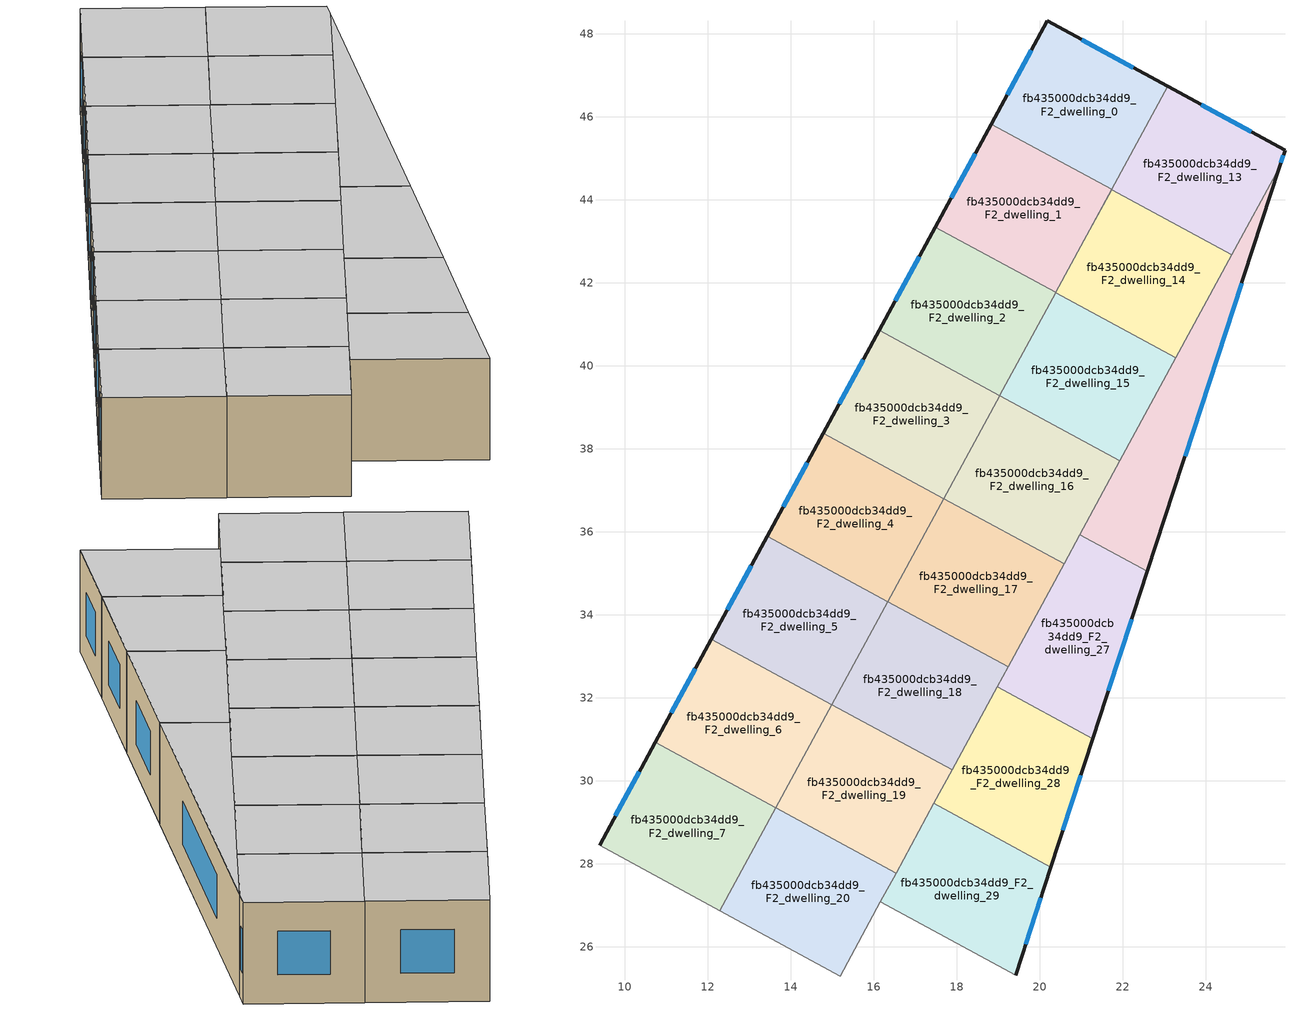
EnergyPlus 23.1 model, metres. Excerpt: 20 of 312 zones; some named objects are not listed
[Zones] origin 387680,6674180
fb435000dcb34dd9_F2_dwelling_0
 floor to fb435000dcb34dd9_F1_dwelling_0 (EU_floor_Construction): 23.08,46.73 21.73,44.25 18.83,45.82 20.18,48.31 z6
 wall outside (EU_wall_Construction): 23.08,46.73 20.18,48.31 18.83,45.82 z6:9
 wall to fb435000dcb34dd9_F2_dwelling_1 (EU_wall_Construction): 18.83,45.82 21.73,44.25 z6:9
 wall to fb435000dcb34dd9_F2_dwelling_13 (EU_wall_Construction): 21.73,44.25 23.08,46.73 z6:9
 window (EU_Window_Construction): 19.79,47.6 19.22,46.53 / 22.25,47.18 21.01,47.86 z6.86:8.14
 ceiling to fb435000dcb34dd9_F3_dwelling_0 (EU_floor_Construction): 21.73,44.25 23.08,46.73 20.18,48.31 18.83,45.82 z9
fb435000dcb34dd9_F2_dwelling_1
 floor to fb435000dcb34dd9_F1_dwelling_1 (EU_floor_Construction): 21.73,44.25 20.38,41.76 17.48,43.34 18.83,45.82 z6
 wall outside (EU_wall_Construction): 18.83,45.82 17.48,43.34 z6:9
 wall to fb435000dcb34dd9_F2_dwelling_2 (EU_wall_Construction): 17.48,43.34 20.38,41.76 z6:9
 wall to fb435000dcb34dd9_F2_dwelling_14 (EU_wall_Construction): 20.38,41.76 21.73,44.25 z6:9
 window (EU_Window_Construction): 18.44,45.11 17.87,44.05 z6.86:8.14
 ceiling to fb435000dcb34dd9_F3_dwelling_1 (EU_floor_Construction): 20.38,41.76 21.73,44.25 18.83,45.82 17.48,43.34 z9
fb435000dcb34dd9_F2_dwelling_13
 floor to fb435000dcb34dd9_F1_dwelling_13 (EU_floor_Construction): 25.9,45.2 25.77,44.77 24.62,42.67 21.73,44.25 21,42.91 23.08,46.73 z6
 wall outside (EU_wall_Construction): 25.77,44.77 25.9,45.2 23.08,46.73 z6:9
 wall to fb435000dcb34dd9_F2_dwelling_14 (EU_wall_Construction): 21.73,44.25 24.62,42.67 z6:9
 wall to fb435000dcb34dd9_F2_dwelling_26 (EU_wall_Construction): 24.62,42.67 25.77,44.77 z6:9
 wall adiabatic (EU_wall_Construction): 21.73,44.25 21,42.91 21.73,44.24 z6:9
 window (EU_Window_Construction): 25.1,45.63 23.88,46.29 / 25.8,44.89 25.86,45.07 z6.86:8.14
 ceiling to fb435000dcb34dd9_F3_dwelling_13 (EU_floor_Construction): 24.62,42.67 25.77,44.77 25.9,45.2 23.08,46.73 21,42.91 21.73,44.25 z9
fb435000dcb34dd9_F2_dwelling_14
 floor to fb435000dcb34dd9_F1_dwelling_14 (EU_floor_Construction): 24.62,42.67 23.28,40.19 20.38,41.76 21.73,44.25 z6
 wall to fb435000dcb34dd9_F2_dwelling_15 (EU_wall_Construction): 20.38,41.76 23.28,40.19 z6:9
 wall to fb435000dcb34dd9_F2_dwelling_26 (EU_wall_Construction): 23.28,40.19 24.62,42.67 z6:9
 ceiling to fb435000dcb34dd9_F3_dwelling_14 (EU_floor_Construction): 23.28,40.19 24.62,42.67 21.73,44.25 20.38,41.76 z9
fb435000dcb34dd9_F2_dwelling_15
 floor to fb435000dcb34dd9_F1_dwelling_15 (EU_floor_Construction): 23.28,40.19 21.93,37.71 19.03,39.28 20.38,41.76 z6
 wall to fb435000dcb34dd9_F2_dwelling_16 (EU_wall_Construction): 19.03,39.28 21.93,37.71 z6:9
 wall to fb435000dcb34dd9_F2_dwelling_2 (EU_wall_Construction): 20.38,41.76 19.03,39.28 z6:9
 wall to fb435000dcb34dd9_F2_dwelling_26 (EU_wall_Construction): 21.93,37.71 23.28,40.19 z6:9
 ceiling to fb435000dcb34dd9_F3_dwelling_15 (EU_floor_Construction): 21.93,37.71 23.28,40.19 20.38,41.76 19.03,39.28 z9
fb435000dcb34dd9_F2_dwelling_16
 floor to fb435000dcb34dd9_F1_dwelling_16 (EU_floor_Construction): 21.93,37.71 20.58,35.22 17.68,36.8 19.03,39.28 z6
 wall to fb435000dcb34dd9_F2_dwelling_17 (EU_wall_Construction): 17.68,36.8 20.58,35.22 z6:9
 wall to fb435000dcb34dd9_F2_dwelling_27 (EU_wall_Construction): 20.58,35.22 20.96,35.93 z6:9
 wall to fb435000dcb34dd9_F2_dwelling_3 (EU_wall_Construction): 19.03,39.28 17.68,36.8 z6:9
 wall to fb435000dcb34dd9_F2_dwelling_26 (EU_wall_Construction): 20.96,35.93 21.93,37.71 z6:9
 ceiling to fb435000dcb34dd9_F3_dwelling_16 (EU_floor_Construction): 20.58,35.22 21.93,37.71 19.03,39.28 17.68,36.8 z9
fb435000dcb34dd9_F2_dwelling_17
 floor to fb435000dcb34dd9_F1_dwelling_17 (EU_floor_Construction): 20.58,35.22 19.23,32.74 16.33,34.32 17.68,36.8 z6
 wall to fb435000dcb34dd9_F2_dwelling_18 (EU_wall_Construction): 16.33,34.32 19.23,32.74 z6:9
 wall to fb435000dcb34dd9_F2_dwelling_4 (EU_wall_Construction): 17.68,36.8 16.33,34.32 z6:9
 wall to fb435000dcb34dd9_F2_dwelling_27 (EU_wall_Construction): 19.23,32.74 20.58,35.22 z6:9
 ceiling to fb435000dcb34dd9_F3_dwelling_17 (EU_floor_Construction): 19.23,32.74 20.58,35.22 17.68,36.8 16.33,34.32 z9
fb435000dcb34dd9_F2_dwelling_18
 floor to fb435000dcb34dd9_F1_dwelling_18 (EU_floor_Construction): 19.23,32.74 17.88,30.26 14.98,31.83 16.33,34.32 z6
 wall to fb435000dcb34dd9_F2_dwelling_19 (EU_wall_Construction): 14.98,31.83 17.88,30.26 z6:9
 wall to fb435000dcb34dd9_F2_dwelling_28 (EU_wall_Construction): 17.88,30.26 18.97,32.26 z6:9
 wall to fb435000dcb34dd9_F2_dwelling_5 (EU_wall_Construction): 16.33,34.32 14.98,31.83 z6:9
 wall to fb435000dcb34dd9_F2_dwelling_27 (EU_wall_Construction): 18.97,32.26 19.23,32.74 z6:9
 ceiling to fb435000dcb34dd9_F3_dwelling_18 (EU_floor_Construction): 17.88,30.26 19.23,32.74 16.33,34.32 14.98,31.83 z9
fb435000dcb34dd9_F2_dwelling_19
 floor to fb435000dcb34dd9_F1_dwelling_19 (EU_floor_Construction): 17.88,30.26 16.53,27.78 13.64,29.35 14.98,31.83 z6
 wall to fb435000dcb34dd9_F2_dwelling_20 (EU_wall_Construction): 13.64,29.35 16.53,27.78 z6:9
 wall to fb435000dcb34dd9_F2_dwelling_29 (EU_wall_Construction): 16.53,27.78 17.44,29.45 z6:9
 wall to fb435000dcb34dd9_F2_dwelling_6 (EU_wall_Construction): 14.98,31.83 13.64,29.35 z6:9
 wall to fb435000dcb34dd9_F2_dwelling_28 (EU_wall_Construction): 17.45,29.45 17.88,30.26 z6:9
 ceiling to fb435000dcb34dd9_F3_dwelling_19 (EU_floor_Construction): 16.53,27.78 17.88,30.26 14.98,31.83 13.64,29.35 z9
fb435000dcb34dd9_F2_dwelling_2
 floor to fb435000dcb34dd9_F1_dwelling_2 (EU_floor_Construction): 20.38,41.76 19.03,39.28 16.13,40.86 17.48,43.34 z6
 wall outside (EU_wall_Construction): 17.48,43.34 16.13,40.86 z6:9
 wall to fb435000dcb34dd9_F2_dwelling_3 (EU_wall_Construction): 16.13,40.86 19.03,39.28 z6:9
 window (EU_Window_Construction): 17.1,42.63 16.52,41.57 z6.86:8.14
 ceiling to fb435000dcb34dd9_F3_dwelling_2 (EU_floor_Construction): 19.03,39.28 20.38,41.76 17.48,43.34 16.13,40.86 z9
fb435000dcb34dd9_F2_dwelling_20
 floor to fb435000dcb34dd9_F1_dwelling_20 (EU_floor_Construction): 16.53,27.78 15.19,25.29 12.29,26.87 13.64,29.35 z6
 wall to fb435000dcb34dd9_F2_dwelling_30 (EU_wall_Construction): 15.19,25.29 16.16,27.08 z6:9
 wall to fb435000dcb34dd9_F2_dwelling_21 (EU_wall_Construction): 12.29,26.87 15.19,25.29 z6:9
 wall to fb435000dcb34dd9_F2_dwelling_7 (EU_wall_Construction): 13.64,29.35 12.29,26.87 z6:9
 wall to fb435000dcb34dd9_F2_dwelling_29 (EU_wall_Construction): 16.16,27.08 16.53,27.78 z6:9
 ceiling to fb435000dcb34dd9_F3_dwelling_20 (EU_floor_Construction): 15.19,25.29 16.53,27.78 13.64,29.35 12.29,26.87 z9
fb435000dcb34dd9_F2_dwelling_26
 floor to fb435000dcb34dd9_F1_dwelling_26 (EU_floor_Construction): 25.77,44.77 22.59,35.04 20.96,35.93 z6
 wall outside (EU_wall_Construction): 22.59,35.04 25.77,44.77 z6:9
 wall to fb435000dcb34dd9_F2_dwelling_27 (EU_wall_Construction): 20.96,35.93 22.59,35.04 z6:9
 window (EU_Window_Construction): 23.5,37.82 24.86,41.99 z6.86:8.14
 ceiling to fb435000dcb34dd9_F3_dwelling_26 (EU_floor_Construction): 22.59,35.04 25.77,44.77 20.96,35.93 z9
fb435000dcb34dd9_F2_dwelling_27
 floor to fb435000dcb34dd9_F1_dwelling_27 (EU_floor_Construction): 22.59,35.04 21.27,31.01 18.97,32.26 20.96,35.93 z6
 wall outside (EU_wall_Construction): 21.27,31.01 22.59,35.04 z6:9
 wall to fb435000dcb34dd9_F2_dwelling_28 (EU_wall_Construction): 18.97,32.26 21.27,31.01 z6:9
 window (EU_Window_Construction): 21.65,32.16 22.21,33.89 z6.86:8.14
 ceiling to fb435000dcb34dd9_F3_dwelling_27 (EU_floor_Construction): 21.27,31.01 22.59,35.04 20.96,35.93 18.97,32.26 z9
fb435000dcb34dd9_F2_dwelling_28
 floor to fb435000dcb34dd9_F1_dwelling_28 (EU_floor_Construction): 21.27,31.01 20.26,27.92 17.45,29.45 18.97,32.26 z6
 wall outside (EU_wall_Construction): 20.26,27.92 21.27,31.01 z6:9
 wall to fb435000dcb34dd9_F2_dwelling_29 (EU_wall_Construction): 17.45,29.45 20.26,27.92 z6:9
 window (EU_Window_Construction): 20.55,28.81 20.98,30.13 z6.86:8.14
 ceiling to fb435000dcb34dd9_F3_dwelling_28 (EU_floor_Construction): 20.26,27.92 21.27,31.01 18.97,32.26 17.45,29.45 z9
fb435000dcb34dd9_F2_dwelling_29
 floor to fb435000dcb34dd9_F1_dwelling_29 (EU_floor_Construction): 20.26,27.92 19.41,25.32 16.16,27.08 17.45,29.45 z6
 wall outside (EU_wall_Construction): 19.41,25.32 20.26,27.92 z6:9
 wall to fb435000dcb34dd9_F2_dwelling_30 (EU_wall_Construction): 16.16,27.08 19.41,25.32 z6:9
 window (EU_Window_Construction): 19.66,26.06 20.02,27.18 z6.86:8.14
 ceiling to fb435000dcb34dd9_F3_dwelling_29 (EU_floor_Construction): 19.41,25.32 20.26,27.92 17.45,29.45 16.16,27.08 z9
fb435000dcb34dd9_F2_dwelling_3
 floor to fb435000dcb34dd9_F1_dwelling_3 (EU_floor_Construction): 19.03,39.28 17.68,36.8 14.78,38.37 16.13,40.86 z6
 wall outside (EU_wall_Construction): 16.13,40.86 14.78,38.37 z6:9
 wall to fb435000dcb34dd9_F2_dwelling_4 (EU_wall_Construction): 14.78,38.37 17.68,36.8 z6:9
 window (EU_Window_Construction): 15.75,40.15 15.17,39.08 z6.86:8.14
 ceiling to fb435000dcb34dd9_F3_dwelling_3 (EU_floor_Construction): 17.68,36.8 19.03,39.28 16.13,40.86 14.78,38.37 z9
fb435000dcb34dd9_F2_dwelling_4
 floor to fb435000dcb34dd9_F1_dwelling_4 (EU_floor_Construction): 17.68,36.8 16.33,34.32 13.43,35.89 14.78,38.37 z6
 wall outside (EU_wall_Construction): 14.78,38.37 13.43,35.89 z6:9
 wall to fb435000dcb34dd9_F2_dwelling_5 (EU_wall_Construction): 13.43,35.89 16.33,34.32 z6:9
 window (EU_Window_Construction): 14.4,37.66 13.82,36.6 z6.86:8.14
 ceiling to fb435000dcb34dd9_F3_dwelling_4 (EU_floor_Construction): 16.33,34.32 17.68,36.8 14.78,38.37 13.43,35.89 z9
fb435000dcb34dd9_F2_dwelling_5
 floor to fb435000dcb34dd9_F1_dwelling_5 (EU_floor_Construction): 16.33,34.32 14.98,31.83 12.09,33.41 13.43,35.89 z6
 wall outside (EU_wall_Construction): 13.43,35.89 12.09,33.41 z6:9
 wall to fb435000dcb34dd9_F2_dwelling_6 (EU_wall_Construction): 12.09,33.41 14.98,31.83 z6:9
 window (EU_Window_Construction): 13.05,35.18 12.47,34.12 z6.86:8.14
 ceiling to fb435000dcb34dd9_F3_dwelling_5 (EU_floor_Construction): 14.98,31.83 16.33,34.32 13.43,35.89 12.09,33.41 z9
fb435000dcb34dd9_F2_dwelling_6
 floor to fb435000dcb34dd9_F1_dwelling_6 (EU_floor_Construction): 14.98,31.83 13.64,29.35 10.74,30.92 12.09,33.41 z6
 wall outside (EU_wall_Construction): 12.09,33.41 10.74,30.92 z6:9
 wall to fb435000dcb34dd9_F2_dwelling_7 (EU_wall_Construction): 10.74,30.92 13.64,29.35 z6:9
 window (EU_Window_Construction): 11.7,32.7 11.12,31.63 z6.86:8.14
 ceiling to fb435000dcb34dd9_F3_dwelling_6 (EU_floor_Construction): 13.64,29.35 14.98,31.83 12.09,33.41 10.74,30.92 z9
fb435000dcb34dd9_F2_dwelling_7
 floor to fb435000dcb34dd9_F1_dwelling_7 (EU_floor_Construction): 13.64,29.35 12.29,26.87 9.39,28.44 10.74,30.92 z6
 wall outside (EU_wall_Construction): 10.74,30.92 9.39,28.44 z6:9
 wall to fb435000dcb34dd9_F2_dwelling_8 (EU_wall_Construction): 9.39,28.44 12.29,26.87 z6:9
 window (EU_Window_Construction): 10.35,30.22 9.77,29.15 z6.86:8.14
 ceiling to fb435000dcb34dd9_F3_dwelling_7 (EU_floor_Construction): 12.29,26.87 13.64,29.35 10.74,30.92 9.39,28.44 z9
[Building]
EU S2 Campaign: North Axis=0; Terrain=City; Solar Distribution=FullExterior
[Site:Location]
Helsinki-Vantaa.AP: Latitude=60.317; Longitude=24.963; Time Zone=2; Elevation=54.6
[SizingPeriod:WeatherFileDays]
AnnualSizingPeriod: Begin Month=1; Begin Day of Month=1; End Month=12; End Day of Month=31; Day of Week for Start Day=Monday; Use Weather File Daylight Saving Period=No; Use Weather File Rain and Snow Indicators=No
[MATERIAL]
EU_InternalMass_Material: Roughness=MediumRough; Thickness=0.1; Conductivity=1; Density=1800; Specific Heat=900; Thermal Absorptance=0.9; Solar Absorptance=0.7; Visible Absorptance=0.7
[MATERIAL:NOMASS] Roughness=MediumRough; Thermal Absorptance=0.9; Solar Absorptance=0.7; Visible Absorptance=0.7
Name | Thermal Resistance
EU_wall_NoMass | 5.91765
EU_floor_NoMass | 6.2875
[WINDOWMATERIAL:SIMPLEGLAZINGSYSTEM]
EU_Window_SimpleGlazing: UFactor=0.994035; Solar Heat Gain Coefficient=0.7; Visible Transmittance=0.7
[CONSTRUCTION]
EU_wall_Construction: EU_wall_NoMass
EU_floor_Construction: EU_floor_NoMass
EU_Window_Construction: EU_Window_SimpleGlazing
EU_InternalMass_Construction: EU_InternalMass_Material
[ZONE] Type=1; Multiplier=1; Ceiling Height=autocalculate; Floor Area=autocalculate; Part of Total Floor Area=Yes
Name | Volume
fb435000dcb34dd9_F2_dwelling_0; fb435000dcb34dd9_F2_dwelling_1 | 27.9529
fb435000dcb34dd9_F2_dwelling_13; fb435000dcb34dd9_F2_dwelling_6 | 27.958
fb435000dcb34dd9_F2_dwelling_14 | 27.9543
fb435000dcb34dd9_F2_dwelling_15 | 27.9551
fb435000dcb34dd9_F2_dwelling_16; fb435000dcb34dd9_F2_dwelling_19; fb435000dcb34dd9_F2_dwelling_20 | 27.9558
fb435000dcb34dd9_F2_dwelling_17 | 27.9631
fb435000dcb34dd9_F2_dwelling_18 | 27.9521
fb435000dcb34dd9_F2_dwelling_2; fb435000dcb34dd9_F2_dwelling_27; fb435000dcb34dd9_F2_dwelling_3; fb435000dcb34dd9_F2_dwelling_4; fb435000dcb34dd9_F2_dwelling_5 | 27.9573
fb435000dcb34dd9_F2_dwelling_26 | 27.95
fb435000dcb34dd9_F2_dwelling_28 | 27.9507
fb435000dcb34dd9_F2_dwelling_29 | 27.9624
fb435000dcb34dd9_F2_dwelling_7 | 27.9617
[INTERNALMASS] Construction=EU_InternalMass_Construction
Name | Zone or ZoneList | Surface Area
fb435000dcb34dd9_F2_dwelling_0_EU_InternalMass | fb435000dcb34dd9_F2_dwelling_0 | 9.31735
fb435000dcb34dd9_F2_dwelling_1_EU_InternalMass | fb435000dcb34dd9_F2_dwelling_1 | 9.31781
fb435000dcb34dd9_F2_dwelling_2_EU_InternalMass | fb435000dcb34dd9_F2_dwelling_2 | 9.31906
fb435000dcb34dd9_F2_dwelling_3_EU_InternalMass | fb435000dcb34dd9_F2_dwelling_3 | 9.31906
fb435000dcb34dd9_F2_dwelling_4_EU_InternalMass | fb435000dcb34dd9_F2_dwelling_4 | 9.32154
fb435000dcb34dd9_F2_dwelling_5_EU_InternalMass | fb435000dcb34dd9_F2_dwelling_5 | 9.31874
fb435000dcb34dd9_F2_dwelling_6_EU_InternalMass | fb435000dcb34dd9_F2_dwelling_6 | 9.31919
fb435000dcb34dd9_F2_dwelling_7_EU_InternalMass | fb435000dcb34dd9_F2_dwelling_7 | 9.32077
fb435000dcb34dd9_F2_dwelling_13_EU_InternalMass | fb435000dcb34dd9_F2_dwelling_13 | 9.32092
fb435000dcb34dd9_F2_dwelling_14_EU_InternalMass | fb435000dcb34dd9_F2_dwelling_14 | 9.31796
fb435000dcb34dd9_F2_dwelling_15_EU_InternalMass | fb435000dcb34dd9_F2_dwelling_15 | 9.31842
fb435000dcb34dd9_F2_dwelling_16_EU_InternalMass | fb435000dcb34dd9_F2_dwelling_16 | 9.31842
fb435000dcb34dd9_F2_dwelling_17_EU_InternalMass | fb435000dcb34dd9_F2_dwelling_17 | 9.31919
fb435000dcb34dd9_F2_dwelling_18_EU_InternalMass | fb435000dcb34dd9_F2_dwelling_18 | 9.31662
fb435000dcb34dd9_F2_dwelling_19_EU_InternalMass | fb435000dcb34dd9_F2_dwelling_19 | 9.31874
fb435000dcb34dd9_F2_dwelling_20_EU_InternalMass | fb435000dcb34dd9_F2_dwelling_20 | 9.31842
fb435000dcb34dd9_F2_dwelling_26_EU_InternalMass | fb435000dcb34dd9_F2_dwelling_26 | 9.31671
fb435000dcb34dd9_F2_dwelling_27_EU_InternalMass | fb435000dcb34dd9_F2_dwelling_27 | 9.31926
fb435000dcb34dd9_F2_dwelling_28_EU_InternalMass | fb435000dcb34dd9_F2_dwelling_28 | 9.31643
fb435000dcb34dd9_F2_dwelling_29_EU_InternalMass | fb435000dcb34dd9_F2_dwelling_29 | 9.32089
[OTHEREQUIPMENT] Fuel Type=Electricity; Design Level Calculation Method=Watts/Area; Power per Zone Floor Area=1; Fraction Latent=0; Fraction Radiant=0; Fraction Lost=0; Carbon Dioxide Generation Rate=0; EndUse Subcategory=EU_Step8_InternalGains
Name | Zone or ZoneList or Space or SpaceList | Schedule
EU_Step8_InternalGain_fb435000dcb34dd9_F2_dwelling_0_f000 | fb435000dcb34dd9_F2_dwelling_0 | EU_Step8_GainSchedule_fb435000dcb34dd9_F2_dwelling_0_f000
EU_Step8_InternalGain_fb435000dcb34dd9_F2_dwelling_1_f000 | fb435000dcb34dd9_F2_dwelling_1 | EU_Step8_GainSchedule_fb435000dcb34dd9_F2_dwelling_1_f000
EU_Step8_InternalGain_fb435000dcb34dd9_F2_dwelling_2_f000 | fb435000dcb34dd9_F2_dwelling_2 | EU_Step8_GainSchedule_fb435000dcb34dd9_F2_dwelling_2_f000
EU_Step8_InternalGain_fb435000dcb34dd9_F2_dwelling_3_f000 | fb435000dcb34dd9_F2_dwelling_3 | EU_Step8_GainSchedule_fb435000dcb34dd9_F2_dwelling_3_f000
EU_Step8_InternalGain_fb435000dcb34dd9_F2_dwelling_4_f000 | fb435000dcb34dd9_F2_dwelling_4 | EU_Step8_GainSchedule_fb435000dcb34dd9_F2_dwelling_4_f000
EU_Step8_InternalGain_fb435000dcb34dd9_F2_dwelling_5_f000 | fb435000dcb34dd9_F2_dwelling_5 | EU_Step8_GainSchedule_fb435000dcb34dd9_F2_dwelling_5_f000
EU_Step8_InternalGain_fb435000dcb34dd9_F2_dwelling_6_f000 | fb435000dcb34dd9_F2_dwelling_6 | EU_Step8_GainSchedule_fb435000dcb34dd9_F2_dwelling_6_f000
EU_Step8_InternalGain_fb435000dcb34dd9_F2_dwelling_7_f000 | fb435000dcb34dd9_F2_dwelling_7 | EU_Step8_GainSchedule_fb435000dcb34dd9_F2_dwelling_7_f000
EU_Step8_InternalGain_fb435000dcb34dd9_F2_dwelling_13_f000 | fb435000dcb34dd9_F2_dwelling_13 | EU_Step8_GainSchedule_fb435000dcb34dd9_F2_dwelling_13_f000
EU_Step8_InternalGain_fb435000dcb34dd9_F2_dwelling_14_f000 | fb435000dcb34dd9_F2_dwelling_14 | EU_Step8_GainSchedule_fb435000dcb34dd9_F2_dwelling_14_f000
EU_Step8_InternalGain_fb435000dcb34dd9_F2_dwelling_15_f000 | fb435000dcb34dd9_F2_dwelling_15 | EU_Step8_GainSchedule_fb435000dcb34dd9_F2_dwelling_15_f000
EU_Step8_InternalGain_fb435000dcb34dd9_F2_dwelling_16_f000 | fb435000dcb34dd9_F2_dwelling_16 | EU_Step8_GainSchedule_fb435000dcb34dd9_F2_dwelling_16_f000
EU_Step8_InternalGain_fb435000dcb34dd9_F2_dwelling_17_f000 | fb435000dcb34dd9_F2_dwelling_17 | EU_Step8_GainSchedule_fb435000dcb34dd9_F2_dwelling_17_f000
EU_Step8_InternalGain_fb435000dcb34dd9_F2_dwelling_18_f000 | fb435000dcb34dd9_F2_dwelling_18 | EU_Step8_GainSchedule_fb435000dcb34dd9_F2_dwelling_18_f000
EU_Step8_InternalGain_fb435000dcb34dd9_F2_dwelling_19_f000 | fb435000dcb34dd9_F2_dwelling_19 | EU_Step8_GainSchedule_fb435000dcb34dd9_F2_dwelling_19_f000
EU_Step8_InternalGain_fb435000dcb34dd9_F2_dwelling_20_f000 | fb435000dcb34dd9_F2_dwelling_20 | EU_Step8_GainSchedule_fb435000dcb34dd9_F2_dwelling_20_f000
EU_Step8_InternalGain_fb435000dcb34dd9_F2_dwelling_26_f000 | fb435000dcb34dd9_F2_dwelling_26 | EU_Step8_GainSchedule_fb435000dcb34dd9_F2_dwelling_26_f000
EU_Step8_InternalGain_fb435000dcb34dd9_F2_dwelling_27_f000 | fb435000dcb34dd9_F2_dwelling_27 | EU_Step8_GainSchedule_fb435000dcb34dd9_F2_dwelling_27_f000
EU_Step8_InternalGain_fb435000dcb34dd9_F2_dwelling_28_f000 | fb435000dcb34dd9_F2_dwelling_28 | EU_Step8_GainSchedule_fb435000dcb34dd9_F2_dwelling_28_f000
EU_Step8_InternalGain_fb435000dcb34dd9_F2_dwelling_29_f000 | fb435000dcb34dd9_F2_dwelling_29 | EU_Step8_GainSchedule_fb435000dcb34dd9_F2_dwelling_29_f000
[ZONEVENTILATION:DESIGNFLOWRATE] Schedule=EU_AlwaysOn; Design Flow Rate Calculation Method=AirChanges/Hour; Air Changes per Hour=0.596421; Ventilation Type=Natural; Fan Pressure Rise=0; Fan Total Efficiency=1; Constant Term Coefficient=1; Temperature Term Coefficient=0; Velocity Term Coefficient=0; Velocity Squared Term Coefficient=0; Minimum Indoor Temperature=-100; Maximum Indoor Temperature=100; Delta Temperature=-100; Minimum Outdoor Temperature=-100; Maximum Outdoor Temperature=100; Maximum Wind Speed=40
Name | Zone or ZoneList or Space or SpaceList
EU_ConstantAir_fb435000dcb34dd9_F2_dwelling_0 | fb435000dcb34dd9_F2_dwelling_0
EU_ConstantAir_fb435000dcb34dd9_F2_dwelling_1 | fb435000dcb34dd9_F2_dwelling_1
EU_ConstantAir_fb435000dcb34dd9_F2_dwelling_2 | fb435000dcb34dd9_F2_dwelling_2
EU_ConstantAir_fb435000dcb34dd9_F2_dwelling_3 | fb435000dcb34dd9_F2_dwelling_3
EU_ConstantAir_fb435000dcb34dd9_F2_dwelling_4 | fb435000dcb34dd9_F2_dwelling_4
EU_ConstantAir_fb435000dcb34dd9_F2_dwelling_5 | fb435000dcb34dd9_F2_dwelling_5
EU_ConstantAir_fb435000dcb34dd9_F2_dwelling_6 | fb435000dcb34dd9_F2_dwelling_6
EU_ConstantAir_fb435000dcb34dd9_F2_dwelling_7 | fb435000dcb34dd9_F2_dwelling_7
EU_ConstantAir_fb435000dcb34dd9_F2_dwelling_13 | fb435000dcb34dd9_F2_dwelling_13
EU_ConstantAir_fb435000dcb34dd9_F2_dwelling_14 | fb435000dcb34dd9_F2_dwelling_14
EU_ConstantAir_fb435000dcb34dd9_F2_dwelling_15 | fb435000dcb34dd9_F2_dwelling_15
EU_ConstantAir_fb435000dcb34dd9_F2_dwelling_16 | fb435000dcb34dd9_F2_dwelling_16
EU_ConstantAir_fb435000dcb34dd9_F2_dwelling_17 | fb435000dcb34dd9_F2_dwelling_17
EU_ConstantAir_fb435000dcb34dd9_F2_dwelling_18 | fb435000dcb34dd9_F2_dwelling_18
EU_ConstantAir_fb435000dcb34dd9_F2_dwelling_19 | fb435000dcb34dd9_F2_dwelling_19
EU_ConstantAir_fb435000dcb34dd9_F2_dwelling_20 | fb435000dcb34dd9_F2_dwelling_20
EU_ConstantAir_fb435000dcb34dd9_F2_dwelling_26 | fb435000dcb34dd9_F2_dwelling_26
EU_ConstantAir_fb435000dcb34dd9_F2_dwelling_27 | fb435000dcb34dd9_F2_dwelling_27
EU_ConstantAir_fb435000dcb34dd9_F2_dwelling_28 | fb435000dcb34dd9_F2_dwelling_28
EU_ConstantAir_fb435000dcb34dd9_F2_dwelling_29 | fb435000dcb34dd9_F2_dwelling_29
[HVACTEMPLATE:ZONE:IDEALLOADSAIRSYSTEM] System Availability Schedule=EU_AlwaysOn; Maximum Heating Supply Air Temperature=50; Minimum Cooling Supply Air Temperature=13; Maximum Heating Supply Air Humidity Ratio=0.0156; Minimum Cooling Supply Air Humidity Ratio=0.0077; Heating Limit=NoLimit; Cooling Limit=NoLimit; Heating Availability Schedule=EU_AlwaysOn; Cooling Availability Schedule=EU_CoolingOff; Dehumidification Control Type=ConstantSensibleHeatRatio; Cooling Sensible Heat Ratio=0.7; Dehumidification Setpoint=60; Humidification Control Type=None; Humidification Setpoint=30; Outdoor Air Method=None; Outdoor Air Flow Rate per Person=0.00944; Outdoor Air Flow Rate per Zone Floor Area=0; Outdoor Air Flow Rate per Zone=0; Demand Controlled Ventilation Type=None; Outdoor Air Economizer Type=NoEconomizer; Heat Recovery Type=None; Sensible Heat Recovery Effectiveness=0.7; Latent Heat Recovery Effectiveness=0.65
Name | Template Thermostat
fb435000dcb34dd9_F2_dwelling_0 | EU_HeatOnly_fb435000dcb34dd9_F2_dwelling_0
fb435000dcb34dd9_F2_dwelling_1 | EU_HeatOnly_fb435000dcb34dd9_F2_dwelling_1
fb435000dcb34dd9_F2_dwelling_2 | EU_HeatOnly_fb435000dcb34dd9_F2_dwelling_2
fb435000dcb34dd9_F2_dwelling_3 | EU_HeatOnly_fb435000dcb34dd9_F2_dwelling_3
fb435000dcb34dd9_F2_dwelling_4 | EU_HeatOnly_fb435000dcb34dd9_F2_dwelling_4
fb435000dcb34dd9_F2_dwelling_5 | EU_HeatOnly_fb435000dcb34dd9_F2_dwelling_5
fb435000dcb34dd9_F2_dwelling_6 | EU_HeatOnly_fb435000dcb34dd9_F2_dwelling_6
fb435000dcb34dd9_F2_dwelling_7 | EU_HeatOnly_fb435000dcb34dd9_F2_dwelling_7
fb435000dcb34dd9_F2_dwelling_13 | EU_HeatOnly_fb435000dcb34dd9_F2_dwelling_13
fb435000dcb34dd9_F2_dwelling_14 | EU_HeatOnly_fb435000dcb34dd9_F2_dwelling_14
fb435000dcb34dd9_F2_dwelling_15 | EU_HeatOnly_fb435000dcb34dd9_F2_dwelling_15
fb435000dcb34dd9_F2_dwelling_16 | EU_HeatOnly_fb435000dcb34dd9_F2_dwelling_16
fb435000dcb34dd9_F2_dwelling_17 | EU_HeatOnly_fb435000dcb34dd9_F2_dwelling_17
fb435000dcb34dd9_F2_dwelling_18 | EU_HeatOnly_fb435000dcb34dd9_F2_dwelling_18
fb435000dcb34dd9_F2_dwelling_19 | EU_HeatOnly_fb435000dcb34dd9_F2_dwelling_19
fb435000dcb34dd9_F2_dwelling_20 | EU_HeatOnly_fb435000dcb34dd9_F2_dwelling_20
fb435000dcb34dd9_F2_dwelling_26 | EU_HeatOnly_fb435000dcb34dd9_F2_dwelling_26
fb435000dcb34dd9_F2_dwelling_27 | EU_HeatOnly_fb435000dcb34dd9_F2_dwelling_27
fb435000dcb34dd9_F2_dwelling_28 | EU_HeatOnly_fb435000dcb34dd9_F2_dwelling_28
fb435000dcb34dd9_F2_dwelling_29 | EU_HeatOnly_fb435000dcb34dd9_F2_dwelling_29
[SIZING:ZONE] Zone Cooling Design Supply Air Temperature Input Method=SupplyAirTemperature; Zone Cooling Design Supply Air Temperature=13; Zone Heating Design Supply Air Temperature Input Method=SupplyAirTemperature; Zone Heating Design Supply Air Temperature=50; Zone Cooling Design Supply Air Humidity Ratio=0.008; Zone Heating Design Supply Air Humidity Ratio=0.008; Cooling Design Air Flow Method=DesignDay; Cooling Design Air Flow Rate=0; Cooling Minimum Air Flow per Zone Floor Area=0.000762; Cooling Minimum Air Flow=0; Cooling Minimum Air Flow Fraction=0.2; Heating Design Air Flow Method=DesignDay; Heating Design Air Flow Rate=0; Heating Maximum Air Flow per Zone Floor Area=0.002032; Heating Maximum Air Flow=0.141576; Heating Maximum Air Flow Fraction=0.3; Account for Dedicated Outdoor Air System=No; Dedicated Outdoor Air System Control Strategy=NeutralSupplyAir; Dedicated Outdoor Air Low Setpoint Temperature for Design=autosize; Dedicated Outdoor Air High Setpoint Temperature for Design=autosize; Zone Load Sizing Method=Sensible Load Only No Latent Load; Zone Latent Cooling Design Supply Air Humidity Ratio Input Method=HumidityRatioDifference; Zone Cooling Design Supply Air Humidity Ratio Difference=0.005; Zone Latent Heating Design Supply Air Humidity Ratio Input Method=HumidityRatioDifference; Zone Humidification Design Supply Air Humidity Ratio Difference=0.005
fb435000dcb34dd9_F2_dwelling_0; fb435000dcb34dd9_F2_dwelling_1; fb435000dcb34dd9_F2_dwelling_2; fb435000dcb34dd9_F2_dwelling_3; fb435000dcb34dd9_F2_dwelling_4; fb435000dcb34dd9_F2_dwelling_5; fb435000dcb34dd9_F2_dwelling_6; fb435000dcb34dd9_F2_dwelling_7; fb435000dcb34dd9_F2_dwelling_13; fb435000dcb34dd9_F2_dwelling_14; fb435000dcb34dd9_F2_dwelling_15; fb435000dcb34dd9_F2_dwelling_16; fb435000dcb34dd9_F2_dwelling_17; fb435000dcb34dd9_F2_dwelling_18; fb435000dcb34dd9_F2_dwelling_19; fb435000dcb34dd9_F2_dwelling_20; fb435000dcb34dd9_F2_dwelling_26; fb435000dcb34dd9_F2_dwelling_27; fb435000dcb34dd9_F2_dwelling_28; fb435000dcb34dd9_F2_dwelling_29
[SCHEDULE:CONSTANT]
Name | Hourly Value
EU_AlwaysOn | 1
EU_CoolingOff | 0
[SCHEDULE:FILE] Column Number=1; Rows to Skip at Top=0; Number of Hours of Data=8760; Column Separator=Comma; Interpolate to Timestep=No; Minutes per Item=60; Adjust Schedule for Daylight Savings=Yes
Name | File
EU_Step8_GainSchedule_fb435000dcb34dd9_F2_dwelling_0_f000 | ../../schedules/fb435000dcb34dd9/fb435000dcb34dd9_F2_dwelling_0_f000_gain.csv
EU_Step8_GainSchedule_fb435000dcb34dd9_F2_dwelling_1_f000 | ../../schedules/fb435000dcb34dd9/fb435000dcb34dd9_F2_dwelling_1_f000_gain.csv
EU_Step8_GainSchedule_fb435000dcb34dd9_F2_dwelling_2_f000 | ../../schedules/fb435000dcb34dd9/fb435000dcb34dd9_F2_dwelling_2_f000_gain.csv
EU_Step8_GainSchedule_fb435000dcb34dd9_F2_dwelling_3_f000 | ../../schedules/fb435000dcb34dd9/fb435000dcb34dd9_F2_dwelling_3_f000_gain.csv
EU_Step8_GainSchedule_fb435000dcb34dd9_F2_dwelling_4_f000 | ../../schedules/fb435000dcb34dd9/fb435000dcb34dd9_F2_dwelling_4_f000_gain.csv
EU_Step8_GainSchedule_fb435000dcb34dd9_F2_dwelling_5_f000 | ../../schedules/fb435000dcb34dd9/fb435000dcb34dd9_F2_dwelling_5_f000_gain.csv
EU_Step8_GainSchedule_fb435000dcb34dd9_F2_dwelling_6_f000 | ../../schedules/fb435000dcb34dd9/fb435000dcb34dd9_F2_dwelling_6_f000_gain.csv
EU_Step8_GainSchedule_fb435000dcb34dd9_F2_dwelling_7_f000 | ../../schedules/fb435000dcb34dd9/fb435000dcb34dd9_F2_dwelling_7_f000_gain.csv
EU_Step8_GainSchedule_fb435000dcb34dd9_F2_dwelling_13_f000 | ../../schedules/fb435000dcb34dd9/fb435000dcb34dd9_F2_dwelling_13_f000_gain.csv
EU_Step8_GainSchedule_fb435000dcb34dd9_F2_dwelling_14_f000 | ../../schedules/fb435000dcb34dd9/fb435000dcb34dd9_F2_dwelling_14_f000_gain.csv
EU_Step8_GainSchedule_fb435000dcb34dd9_F2_dwelling_15_f000 | ../../schedules/fb435000dcb34dd9/fb435000dcb34dd9_F2_dwelling_15_f000_gain.csv
EU_Step8_GainSchedule_fb435000dcb34dd9_F2_dwelling_16_f000 | ../../schedules/fb435000dcb34dd9/fb435000dcb34dd9_F2_dwelling_16_f000_gain.csv
EU_Step8_GainSchedule_fb435000dcb34dd9_F2_dwelling_17_f000 | ../../schedules/fb435000dcb34dd9/fb435000dcb34dd9_F2_dwelling_17_f000_gain.csv
EU_Step8_GainSchedule_fb435000dcb34dd9_F2_dwelling_18_f000 | ../../schedules/fb435000dcb34dd9/fb435000dcb34dd9_F2_dwelling_18_f000_gain.csv
EU_Step8_GainSchedule_fb435000dcb34dd9_F2_dwelling_19_f000 | ../../schedules/fb435000dcb34dd9/fb435000dcb34dd9_F2_dwelling_19_f000_gain.csv
EU_Step8_GainSchedule_fb435000dcb34dd9_F2_dwelling_20_f000 | ../../schedules/fb435000dcb34dd9/fb435000dcb34dd9_F2_dwelling_20_f000_gain.csv
EU_Step8_GainSchedule_fb435000dcb34dd9_F2_dwelling_26_f000 | ../../schedules/fb435000dcb34dd9/fb435000dcb34dd9_F2_dwelling_26_f000_gain.csv
EU_Step8_GainSchedule_fb435000dcb34dd9_F2_dwelling_27_f000 | ../../schedules/fb435000dcb34dd9/fb435000dcb34dd9_F2_dwelling_27_f000_gain.csv
EU_Step8_GainSchedule_fb435000dcb34dd9_F2_dwelling_28_f000 | ../../schedules/fb435000dcb34dd9/fb435000dcb34dd9_F2_dwelling_28_f000_gain.csv
EU_Step8_GainSchedule_fb435000dcb34dd9_F2_dwelling_29_f000 | ../../schedules/fb435000dcb34dd9/fb435000dcb34dd9_F2_dwelling_29_f000_gain.csv
